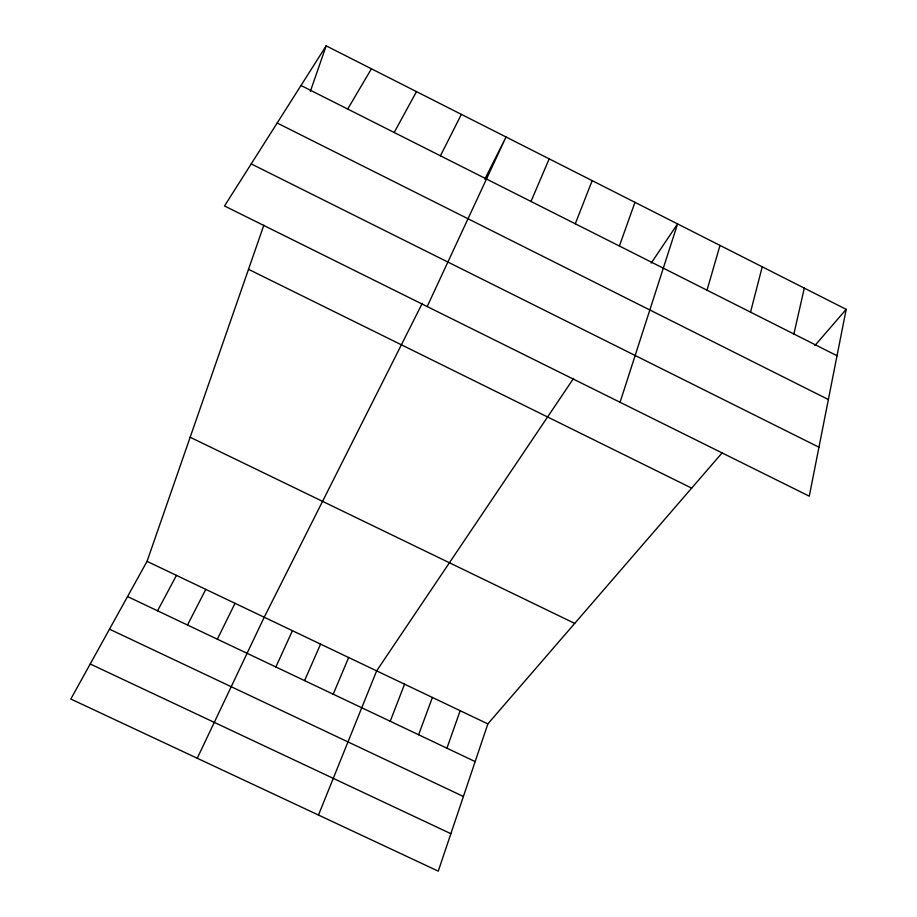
<?xml version="1.0" encoding="UTF-8"?>
<svg xmlns="http://www.w3.org/2000/svg" width="917" height="917" viewBox="0 0 917 917"><rect width="100%" height="100%" fill="white"/><g stroke="black" fill="none" stroke-linecap="round" stroke-linejoin="round"><path stroke-width="1.38" d="M846.185 309.35L809.275 496.177L224.505 205.97L326.165 45.85L846.185 309.35L814.869 345.583M793.881 333.983L804.301 288.133M750.542 312.135L762.233 266.813M707.018 290.196L719.994 245.412M620.064 402.276L677.571 223.908L651.196 263.087M722.264 452.711L487.844 723.903L438.257 871.15L70.815 699.029L147.041 561.353L263.844 225.204M310.382 91.287L326.165 45.85M446.934 748.192L460.162 710.698M619.399 246.02L634.965 202.325M418.622 734.746L432.4 697.459M390.229 721.266L404.569 684.174M575.291 223.782L592.176 180.638M318.474 815.041L376.646 670.866L573.572 378.377M333.215 694.203L348.655 657.512M530.989 201.453L549.191 158.859M304.582 680.609L320.583 644.124M275.868 666.98L292.431 630.701M427.184 306.553L506.035 136.988L484.784 179.193M197.247 758.244L264.211 617.233L422.29 303.286M217.329 639.183L235.039 603.329M440.435 155.798L461.366 114.361M187.492 625.016L205.798 589.379M157.564 610.802L176.454 575.383M394.172 132.484L416.501 91.62M347.692 109.043L371.442 68.786M90.21 663.988L450.877 833.702M109.49 629.165L463.406 796.483M127.543 596.554L475.155 761.591M147.041 561.353L487.844 723.903M190.163 437.26L574.707 623.411M248.518 269.323L691.659 488.119M251.212 163.902L818.95 447.209M277.175 123.016L828.372 399.537M300.994 85.51L837.026 355.739"/></g></svg>
